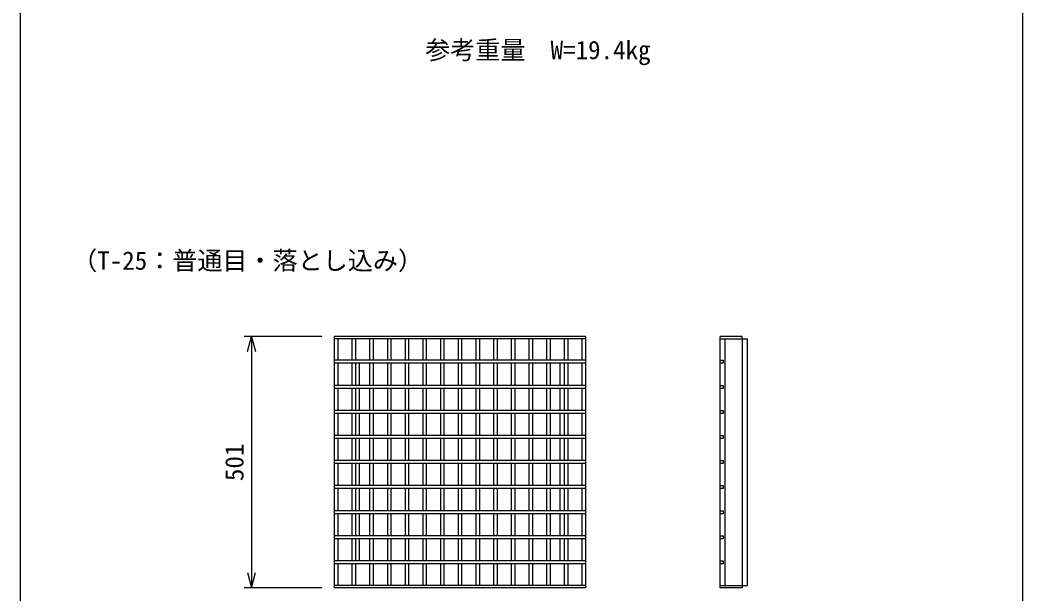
# Model space of a CAD drawing. Units: millimetres, scale not verified. Extents: x -6300 to 6300, y -4455 to 4455.
# Drawn here: x -4537 to -2537, y -2403 to -1259 of the extents above; entities that cross this region are included whole.
import ezdxf
from ezdxf.enums import TextEntityAlignment as Align

# ---------------------------------------------------------------- set-up
doc = ezdxf.new("R2010")
doc.units = ezdxf.units.MM
doc.header["$LTSCALE"] = 15
for name, color, linetype, lineweight in [('0-0_DIM', 7, 'Continuous', 25), ('0-2_HATCH', 6, 'Continuous', 25), ('0-5_TXT', 7, 'Continuous', 25)]:
    doc.layers.add(name, color=color, linetype=linetype, lineweight=lineweight)
doc.styles.add('ＭＳ ゴシック', font='')
doc.styles.get('ＭＳ ゴシック').set_extended_font_data('MS Gothic')

msp = doc.modelspace()

# ---------------------------------------------------------------- linework, layer by layer
at = {"layer": '0-0_DIM'}
for p, q in [((-3935.01, -1889.58), (-4090.01, -1889.58)), ((-4075.01, -1889.58), (-4075.01, -2390.58)), ((-3935.01, -2390.58), (-4090.01, -2390.58))]:
    msp.add_line(p, q, dxfattribs=at)
for points in [[(-4083.05, -1919.58), (-4075.01, -1889.58), (-4066.97, -1919.58)], [(-4083.05, -2360.58), (-4075.01, -2390.58), (-4066.97, -2360.58)]]:
    msp.add_lwpolyline(points, dxfattribs=at)
at = {"layer": '0-2_HATCH'}
for p, q in [((-3910.01, -1889.58), (-3910.01, -2390.58)), ((-3409.01, -1889.58), (-3910.01, -1889.58)), ((-3409.01, -1894.08), (-3910.01, -1894.08)), ((-3903.01, -1894.08), (-3903.01, -1937.08)), ((-3874.72, -1894.08), (-3874.72, -1937.08)), ((-3867.72, -1894.08), (-3867.72, -1937.08)), ((-3839.44, -1894.08), (-3839.44, -1937.08)), ((-3832.44, -1894.08), (-3832.44, -1937.08)), ((-3804.15, -1894.08), (-3804.15, -1937.08)), ((-3797.15, -1894.08), (-3797.15, -1937.08)), ((-3768.87, -1894.08), (-3768.87, -1937.08)), ((-3761.87, -1894.08), (-3761.87, -1937.08)), ((-3733.58, -1894.08), (-3733.58, -1937.08)), ((-3726.58, -1894.08), (-3726.58, -1937.08)), ((-3698.3, -1894.08), (-3698.3, -1937.08)), ((-3691.3, -1894.08), (-3691.3, -1937.08)), ((-3663.01, -1894.08), (-3663.01, -1937.08)), ((-3656.01, -1894.08), (-3656.01, -1937.08)), ((-3627.72, -1894.08), (-3627.72, -1937.08)), ((-3620.72, -1894.08), (-3620.72, -1937.08)), ((-3592.44, -1894.08), (-3592.44, -1937.08)), ((-3585.44, -1894.08), (-3585.44, -1937.08)), ((-3557.15, -1894.08), (-3557.15, -1937.08)), ((-3550.15, -1894.08), (-3550.15, -1937.08)), ((-3521.87, -1894.08), (-3521.87, -1937.08)), ((-3514.87, -1894.08), (-3514.87, -1937.08)), ((-3486.58, -1894.08), (-3486.58, -1937.08)), ((-3479.58, -1894.08), (-3479.58, -1937.08)), ((-3451.3, -1894.08), (-3451.3, -1937.08)), ((-3444.3, -1894.08), (-3444.3, -1937.08)), ((-3416.01, -1894.08), (-3416.01, -1937.08)), ((-3409.01, -1889.58), (-3409.01, -2390.58)), ((-3140.77, -2390.58), (-3140.77, -1889.58)), ((-3140.77, -1894.08), (-3085.77, -1894.08)), ((-3130.77, -2386.08), (-3130.77, -1894.08)), ((-3095.77, -2386.08), (-3095.77, -1894.08)), ((-3085.77, -2386.08), (-3085.77, -1894.08)), ((-3409.01, -1937.08), (-3910.01, -1937.08)), ((-3409.01, -1943.08), (-3910.01, -1943.08)), ((-3903.01, -1943.08), (-3903.01, -1987.08)), ((-3874.72, -1943.08), (-3874.72, -1987.08)), ((-3867.72, -1943.08), (-3867.72, -1987.08)), ((-3859.51, -1987.08), (-3859.51, -1943.08)), ((-3839.44, -1943.08), (-3839.44, -1987.08)), ((-3832.44, -1943.08), (-3832.44, -1987.08)), ((-3804.15, -1943.08), (-3804.15, -1987.08)), ((-3797.15, -1943.08), (-3797.15, -1987.08)), ((-3768.87, -1943.08), (-3768.87, -1987.08)), ((-3761.87, -1943.08), (-3761.87, -1987.08)), ((-3733.58, -1943.08), (-3733.58, -1987.08)), ((-3726.58, -1943.08), (-3726.58, -1987.08)), ((-3698.3, -1943.08), (-3698.3, -1987.08)), ((-3691.3, -1943.08), (-3691.3, -1987.08)), ((-3663.01, -1943.08), (-3663.01, -1987.08)), ((-3656.01, -1943.08), (-3656.01, -1987.08)), ((-3627.72, -1943.08), (-3627.72, -1987.08)), ((-3620.72, -1943.08), (-3620.72, -1987.08)), ((-3592.44, -1943.08), (-3592.44, -1987.08)), ((-3585.44, -1943.08), (-3585.44, -1987.08)), ((-3557.15, -1943.08), (-3557.15, -1987.08)), ((-3550.15, -1943.08), (-3550.15, -1987.08)), ((-3521.87, -1943.08), (-3521.87, -1987.08)), ((-3514.87, -1943.08), (-3514.87, -1987.08)), ((-3486.58, -1943.08), (-3486.58, -1987.08)), ((-3479.58, -1943.08), (-3479.58, -1987.08)), ((-3459.51, -1987.08), (-3459.51, -1943.08)), ((-3451.3, -1943.08), (-3451.3, -1987.08)), ((-3444.3, -1943.08), (-3444.3, -1987.08)), ((-3416.01, -1943.08), (-3416.01, -1987.08)), ((-3409.01, -1987.08), (-3910.01, -1987.08)), ((-3409.01, -1993.08), (-3910.01, -1993.08)), ((-3903.01, -1993.08), (-3903.01, -2037.08)), ((-3874.72, -1993.08), (-3874.72, -2037.08)), ((-3867.72, -1993.08), (-3867.72, -2037.08)), ((-3859.51, -2037.08), (-3859.51, -1993.08)), ((-3839.44, -1993.08), (-3839.44, -2037.08)), ((-3832.44, -1993.08), (-3832.44, -2037.08)), ((-3804.15, -1993.08), (-3804.15, -2037.08)), ((-3797.15, -1993.08), (-3797.15, -2037.08)), ((-3768.87, -1993.08), (-3768.87, -2037.08)), ((-3761.87, -1993.08), (-3761.87, -2037.08)), ((-3733.58, -1993.08), (-3733.58, -2037.08)), ((-3726.58, -1993.08), (-3726.58, -2037.08)), ((-3698.3, -1993.08), (-3698.3, -2037.08)), ((-3691.3, -1993.08), (-3691.3, -2037.08)), ((-3663.01, -1993.08), (-3663.01, -2037.08)), ((-3656.01, -1993.08), (-3656.01, -2037.08)), ((-3627.72, -1993.08), (-3627.72, -2037.08)), ((-3620.72, -1993.08), (-3620.72, -2037.08)), ((-3592.44, -1993.08), (-3592.44, -2037.08)), ((-3585.44, -1993.08), (-3585.44, -2037.08)), ((-3557.15, -1993.08), (-3557.15, -2037.08)), ((-3550.15, -1993.08), (-3550.15, -2037.08)), ((-3521.87, -1993.08), (-3521.87, -2037.08)), ((-3514.87, -1993.08), (-3514.87, -2037.08)), ((-3486.58, -1993.08), (-3486.58, -2037.08)), ((-3479.58, -1993.08), (-3479.58, -2037.08)), ((-3459.51, -2037.08), (-3459.51, -1993.08)), ((-3451.3, -1993.08), (-3451.3, -2037.08)), ((-3444.3, -1993.08), (-3444.3, -2037.08)), ((-3416.01, -1993.08), (-3416.01, -2037.08)), ((-3409.01, -2037.08), (-3910.01, -2037.08)), ((-3409.01, -2043.08), (-3910.01, -2043.08)), ((-3903.01, -2043.08), (-3903.01, -2087.08)), ((-3874.72, -2043.08), (-3874.72, -2087.08)), ((-3867.72, -2043.08), (-3867.72, -2087.08)), ((-3859.51, -2087.08), (-3859.51, -2043.08)), ((-3839.44, -2043.08), (-3839.44, -2087.08)), ((-3832.44, -2043.08), (-3832.44, -2087.08)), ((-3804.15, -2043.08), (-3804.15, -2087.08)), ((-3797.15, -2043.08), (-3797.15, -2087.08)), ((-3768.87, -2043.08), (-3768.87, -2087.08)), ((-3761.87, -2043.08), (-3761.87, -2087.08)), ((-3733.58, -2043.08), (-3733.58, -2087.08)), ((-3726.58, -2043.08), (-3726.58, -2087.08)), ((-3698.3, -2043.08), (-3698.3, -2087.08)), ((-3691.3, -2043.08), (-3691.3, -2087.08)), ((-3663.01, -2043.08), (-3663.01, -2087.08)), ((-3656.01, -2043.08), (-3656.01, -2087.08)), ((-3627.72, -2043.08), (-3627.72, -2087.08)), ((-3620.72, -2043.08), (-3620.72, -2087.08)), ((-3592.44, -2043.08), (-3592.44, -2087.08)), ((-3585.44, -2043.08), (-3585.44, -2087.08)), ((-3557.15, -2043.08), (-3557.15, -2087.08)), ((-3550.15, -2043.08), (-3550.15, -2087.08)), ((-3521.87, -2043.08), (-3521.87, -2087.08)), ((-3514.87, -2043.08), (-3514.87, -2087.08)), ((-3486.58, -2043.08), (-3486.58, -2087.08)), ((-3479.58, -2043.08), (-3479.58, -2087.08)), ((-3459.51, -2087.08), (-3459.51, -2043.08)), ((-3451.3, -2043.08), (-3451.3, -2087.08)), ((-3444.3, -2043.08), (-3444.3, -2087.08)), ((-3416.01, -2043.08), (-3416.01, -2087.08)), ((-3409.01, -2087.08), (-3910.01, -2087.08)), ((-3409.01, -2093.08), (-3910.01, -2093.08)), ((-3903.01, -2093.08), (-3903.01, -2137.08)), ((-3874.72, -2093.08), (-3874.72, -2137.08)), ((-3867.72, -2093.08), (-3867.72, -2137.08)), ((-3859.51, -2137.08), (-3859.51, -2093.08)), ((-3839.44, -2093.08), (-3839.44, -2137.08)), ((-3832.44, -2093.08), (-3832.44, -2137.08)), ((-3804.15, -2093.08), (-3804.15, -2137.08)), ((-3797.15, -2093.08), (-3797.15, -2137.08)), ((-3768.87, -2093.08), (-3768.87, -2137.08)), ((-3761.87, -2093.08), (-3761.87, -2137.08)), ((-3733.58, -2093.08), (-3733.58, -2137.08)), ((-3726.58, -2093.08), (-3726.58, -2137.08)), ((-3698.3, -2093.08), (-3698.3, -2137.08)), ((-3691.3, -2093.08), (-3691.3, -2137.08)), ((-3663.01, -2093.08), (-3663.01, -2137.08)), ((-3656.01, -2093.08), (-3656.01, -2137.08)), ((-3627.72, -2093.08), (-3627.72, -2137.08)), ((-3620.72, -2093.08), (-3620.72, -2137.08)), ((-3592.44, -2093.08), (-3592.44, -2137.08)), ((-3585.44, -2093.08), (-3585.44, -2137.08)), ((-3557.15, -2093.08), (-3557.15, -2137.08)), ((-3550.15, -2093.08), (-3550.15, -2137.08)), ((-3521.87, -2093.08), (-3521.87, -2137.08)), ((-3514.87, -2093.08), (-3514.87, -2137.08)), ((-3486.58, -2093.08), (-3486.58, -2137.08)), ((-3479.58, -2093.08), (-3479.58, -2137.08)), ((-3459.51, -2137.08), (-3459.51, -2093.08)), ((-3451.3, -2093.08), (-3451.3, -2137.08)), ((-3444.3, -2093.08), (-3444.3, -2137.08)), ((-3416.01, -2093.08), (-3416.01, -2137.08)), ((-3409.01, -2137.08), (-3910.01, -2137.08)), ((-3409.01, -2143.08), (-3910.01, -2143.08)), ((-3903.01, -2143.08), (-3903.01, -2187.08)), ((-3874.72, -2143.08), (-3874.72, -2187.08)), ((-3867.72, -2143.08), (-3867.72, -2187.08)), ((-3859.51, -2187.08), (-3859.51, -2143.08)), ((-3839.44, -2143.08), (-3839.44, -2187.08)), ((-3832.44, -2143.08), (-3832.44, -2187.08)), ((-3804.15, -2143.08), (-3804.15, -2187.08)), ((-3797.15, -2143.08), (-3797.15, -2187.08)), ((-3768.87, -2143.08), (-3768.87, -2187.08)), ((-3761.87, -2143.08), (-3761.87, -2187.08)), ((-3733.58, -2143.08), (-3733.58, -2187.08)), ((-3726.58, -2143.08), (-3726.58, -2187.08)), ((-3698.3, -2143.08), (-3698.3, -2187.08)), ((-3691.3, -2143.08), (-3691.3, -2187.08)), ((-3663.01, -2143.08), (-3663.01, -2187.08)), ((-3656.01, -2143.08), (-3656.01, -2187.08)), ((-3627.72, -2143.08), (-3627.72, -2187.08)), ((-3620.72, -2143.08), (-3620.72, -2187.08)), ((-3592.44, -2143.08), (-3592.44, -2187.08)), ((-3585.44, -2143.08), (-3585.44, -2187.08)), ((-3557.15, -2143.08), (-3557.15, -2187.08)), ((-3550.15, -2143.08), (-3550.15, -2187.08)), ((-3521.87, -2143.08), (-3521.87, -2187.08)), ((-3514.87, -2143.08), (-3514.87, -2187.08)), ((-3486.58, -2143.08), (-3486.58, -2187.08)), ((-3479.58, -2143.08), (-3479.58, -2187.08)), ((-3459.51, -2187.08), (-3459.51, -2143.08)), ((-3451.3, -2143.08), (-3451.3, -2187.08)), ((-3444.3, -2143.08), (-3444.3, -2187.08)), ((-3416.01, -2143.08), (-3416.01, -2187.08)), ((-3409.01, -2187.08), (-3910.01, -2187.08)), ((-3409.01, -2193.08), (-3910.01, -2193.08)), ((-3903.01, -2193.08), (-3903.01, -2237.08)), ((-3874.72, -2193.08), (-3874.72, -2237.08)), ((-3867.72, -2193.08), (-3867.72, -2237.08)), ((-3859.51, -2237.08), (-3859.51, -2193.08)), ((-3839.44, -2193.08), (-3839.44, -2237.08)), ((-3832.44, -2193.08), (-3832.44, -2237.08)), ((-3804.15, -2193.08), (-3804.15, -2237.08)), ((-3797.15, -2193.08), (-3797.15, -2237.08)), ((-3768.87, -2193.08), (-3768.87, -2237.08)), ((-3761.87, -2193.08), (-3761.87, -2237.08)), ((-3733.58, -2193.08), (-3733.58, -2237.08)), ((-3726.58, -2193.08), (-3726.58, -2237.08)), ((-3698.3, -2193.08), (-3698.3, -2237.08)), ((-3691.3, -2193.08), (-3691.3, -2237.08)), ((-3663.01, -2193.08), (-3663.01, -2237.08)), ((-3656.01, -2193.08), (-3656.01, -2237.08)), ((-3627.72, -2193.08), (-3627.72, -2237.08)), ((-3620.72, -2193.08), (-3620.72, -2237.08)), ((-3592.44, -2193.08), (-3592.44, -2237.08)), ((-3585.44, -2193.08), (-3585.44, -2237.08)), ((-3557.15, -2193.08), (-3557.15, -2237.08)), ((-3550.15, -2193.08), (-3550.15, -2237.08)), ((-3521.87, -2193.08), (-3521.87, -2237.08)), ((-3514.87, -2193.08), (-3514.87, -2237.08)), ((-3486.58, -2193.08), (-3486.58, -2237.08)), ((-3479.58, -2193.08), (-3479.58, -2237.08)), ((-3459.51, -2237.08), (-3459.51, -2193.08)), ((-3451.3, -2193.08), (-3451.3, -2237.08)), ((-3444.3, -2193.08), (-3444.3, -2237.08)), ((-3416.01, -2193.08), (-3416.01, -2237.08)), ((-3409.01, -2237.08), (-3910.01, -2237.08)), ((-3409.01, -2243.08), (-3910.01, -2243.08)), ((-3903.01, -2243.08), (-3903.01, -2287.08)), ((-3874.72, -2243.08), (-3874.72, -2287.08)), ((-3867.72, -2243.08), (-3867.72, -2287.08)), ((-3859.51, -2287.08), (-3859.51, -2243.08)), ((-3839.44, -2243.08), (-3839.44, -2287.08)), ((-3832.44, -2243.08), (-3832.44, -2287.08)), ((-3804.15, -2243.08), (-3804.15, -2287.08)), ((-3797.15, -2243.08), (-3797.15, -2287.08)), ((-3768.87, -2243.08), (-3768.87, -2287.08)), ((-3761.87, -2243.08), (-3761.87, -2287.08)), ((-3733.58, -2243.08), (-3733.58, -2287.08)), ((-3726.58, -2243.08), (-3726.58, -2287.08)), ((-3698.3, -2243.08), (-3698.3, -2287.08)), ((-3691.3, -2243.08), (-3691.3, -2287.08)), ((-3663.01, -2243.08), (-3663.01, -2287.08)), ((-3656.01, -2243.08), (-3656.01, -2287.08)), ((-3627.72, -2243.08), (-3627.72, -2287.08)), ((-3620.72, -2243.08), (-3620.72, -2287.08)), ((-3592.44, -2243.08), (-3592.44, -2287.08)), ((-3585.44, -2243.08), (-3585.44, -2287.08)), ((-3557.15, -2243.08), (-3557.15, -2287.08)), ((-3550.15, -2243.08), (-3550.15, -2287.08)), ((-3521.87, -2243.08), (-3521.87, -2287.08)), ((-3514.87, -2243.08), (-3514.87, -2287.08)), ((-3486.58, -2243.08), (-3486.58, -2287.08)), ((-3479.58, -2243.08), (-3479.58, -2287.08)), ((-3459.51, -2287.08), (-3459.51, -2243.08)), ((-3451.3, -2243.08), (-3451.3, -2287.08)), ((-3444.3, -2243.08), (-3444.3, -2287.08)), ((-3416.01, -2243.08), (-3416.01, -2287.08)), ((-3409.01, -2287.08), (-3910.01, -2287.08)), ((-3409.01, -2293.08), (-3910.01, -2293.08)), ((-3903.01, -2293.08), (-3903.01, -2337.08)), ((-3874.72, -2293.08), (-3874.72, -2337.08)), ((-3867.72, -2293.08), (-3867.72, -2337.08)), ((-3859.51, -2337.08), (-3859.51, -2293.08)), ((-3839.44, -2293.08), (-3839.44, -2337.08)), ((-3832.44, -2293.08), (-3832.44, -2337.08)), ((-3804.15, -2293.08), (-3804.15, -2337.08)), ((-3797.15, -2293.08), (-3797.15, -2337.08)), ((-3768.87, -2293.08), (-3768.87, -2337.08)), ((-3761.87, -2293.08), (-3761.87, -2337.08)), ((-3733.58, -2293.08), (-3733.58, -2337.08)), ((-3726.58, -2293.08), (-3726.58, -2337.08)), ((-3698.3, -2293.08), (-3698.3, -2337.08)), ((-3691.3, -2293.08), (-3691.3, -2337.08)), ((-3663.01, -2293.08), (-3663.01, -2337.08)), ((-3656.01, -2293.08), (-3656.01, -2337.08)), ((-3627.72, -2293.08), (-3627.72, -2337.08)), ((-3620.72, -2293.08), (-3620.72, -2337.08)), ((-3592.44, -2293.08), (-3592.44, -2337.08)), ((-3585.44, -2293.08), (-3585.44, -2337.08)), ((-3557.15, -2293.08), (-3557.15, -2337.08)), ((-3550.15, -2293.08), (-3550.15, -2337.08)), ((-3521.87, -2293.08), (-3521.87, -2337.08)), ((-3514.87, -2293.08), (-3514.87, -2337.08)), ((-3486.58, -2293.08), (-3486.58, -2337.08)), ((-3479.58, -2293.08), (-3479.58, -2337.08)), ((-3459.51, -2337.08), (-3459.51, -2293.08)), ((-3451.3, -2293.08), (-3451.3, -2337.08)), ((-3444.3, -2293.08), (-3444.3, -2337.08)), ((-3416.01, -2293.08), (-3416.01, -2337.08)), ((-3409.01, -2337.08), (-3910.01, -2337.08)), ((-3409.01, -2343.08), (-3910.01, -2343.08)), ((-3903.01, -2343.08), (-3903.01, -2386.08)), ((-3874.72, -2343.08), (-3874.72, -2386.08)), ((-3867.72, -2343.08), (-3867.72, -2386.08)), ((-3839.44, -2343.08), (-3839.44, -2386.08)), ((-3832.44, -2343.08), (-3832.44, -2386.08)), ((-3804.15, -2343.08), (-3804.15, -2386.08)), ((-3797.15, -2343.08), (-3797.15, -2386.08)), ((-3768.87, -2343.08), (-3768.87, -2386.08)), ((-3761.87, -2343.08), (-3761.87, -2386.08)), ((-3733.58, -2343.08), (-3733.58, -2386.08)), ((-3726.58, -2343.08), (-3726.58, -2386.08)), ((-3698.3, -2343.08), (-3698.3, -2386.08)), ((-3691.3, -2343.08), (-3691.3, -2386.08)), ((-3663.01, -2343.08), (-3663.01, -2386.08)), ((-3656.01, -2343.08), (-3656.01, -2386.08)), ((-3627.72, -2343.08), (-3627.72, -2386.08)), ((-3620.72, -2343.08), (-3620.72, -2386.08)), ((-3592.44, -2343.08), (-3592.44, -2386.08)), ((-3585.44, -2343.08), (-3585.44, -2386.08)), ((-3557.15, -2343.08), (-3557.15, -2386.08)), ((-3550.15, -2343.08), (-3550.15, -2386.08)), ((-3521.87, -2343.08), (-3521.87, -2386.08)), ((-3514.87, -2343.08), (-3514.87, -2386.08)), ((-3486.58, -2343.08), (-3486.58, -2386.08)), ((-3479.58, -2343.08), (-3479.58, -2386.08)), ((-3451.3, -2343.08), (-3451.3, -2386.08)), ((-3444.3, -2343.08), (-3444.3, -2386.08)), ((-3416.01, -2343.08), (-3416.01, -2386.08)), ((-3409.01, -2386.08), (-3910.01, -2386.08)), ((-3409.01, -2390.58), (-3910.01, -2390.58)), ((-3140.77, -2386.08), (-3085.77, -2386.08))]:
    msp.add_line(p, q, dxfattribs=at)
for points in [[(-3096.77, -1894.08), (-3096.77, -1889.58), (-3140.77, -1889.58)], [(-3140.77, -1937.08), (-3134.77, -1937.08), (-3134.77, -1943.08), (-3140.77, -1943.08)], [(-3140.77, -1987.08), (-3134.77, -1987.08), (-3134.77, -1993.08), (-3140.77, -1993.08)], [(-3140.77, -2037.08), (-3134.77, -2037.08), (-3134.77, -2043.08), (-3140.77, -2043.08)], [(-3140.77, -2087.08), (-3134.77, -2087.08), (-3134.77, -2093.08), (-3140.77, -2093.08)], [(-3140.77, -2137.08), (-3134.77, -2137.08), (-3134.77, -2143.08), (-3140.77, -2143.08)], [(-3140.77, -2187.08), (-3134.77, -2187.08), (-3134.77, -2193.08), (-3140.77, -2193.08)], [(-3140.77, -2237.08), (-3134.77, -2237.08), (-3134.77, -2243.08), (-3140.77, -2243.08)], [(-3140.77, -2287.08), (-3134.77, -2287.08), (-3134.77, -2293.08), (-3140.77, -2293.08)], [(-3140.77, -2337.08), (-3134.77, -2337.08), (-3134.77, -2343.08), (-3140.77, -2343.08)], [(-3096.77, -2386.08), (-3096.77, -2390.58), (-3140.77, -2390.58)]]:
    msp.add_lwpolyline(points, dxfattribs=at)
at = {"layer": '0-5_TXT'}
msp.add_lwpolyline([(-4536.64, -3214.19), (-2536.64, -3214.19), (-2536.64, -114.19), (-4536.64, -114.19)], close=True, dxfattribs=at)

# ---------------------------------------------------------------- texts
at = {"layer": '0-0_DIM', "style": 'ＭＳ ゴシック'}
for s, p in [('参考重量\u3000W=19.4kg', (-3728.72, -1347.63)), ('（T-25：普通目・落とし込み）', (-4432.76, -1767.62))]:
    msp.add_text(s, height=36.66, dxfattribs=at).set_placement(p, align=Align.BOTTOM_LEFT)
msp.add_text('501', height=36.66, rotation=90, dxfattribs=at).set_placement((-4080.01, -2178.08), align=Align.BOTTOM_LEFT)

doc.saveas('drawing.dxf')
